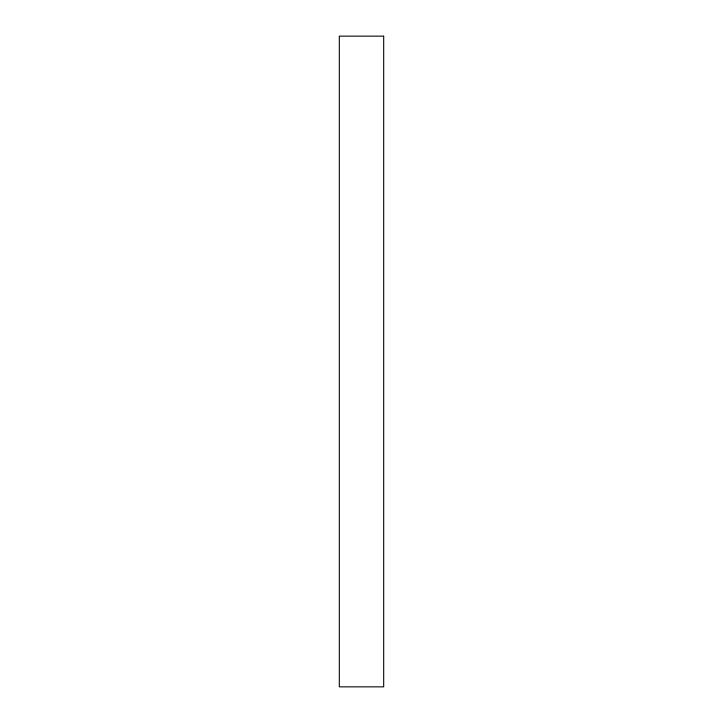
<?xml version="1.0" encoding="UTF-8"?>
<svg xmlns="http://www.w3.org/2000/svg" width="723" height="723" viewBox="0 0 723 723"><rect width="100%" height="100%" fill="white"/><g stroke="black" fill="none" stroke-linecap="round" stroke-linejoin="round"><path stroke-width="1.08" d="M383.687 36.15L339.313 36.15L339.313 686.85L383.687 686.85L383.687 36.15"/></g></svg>
